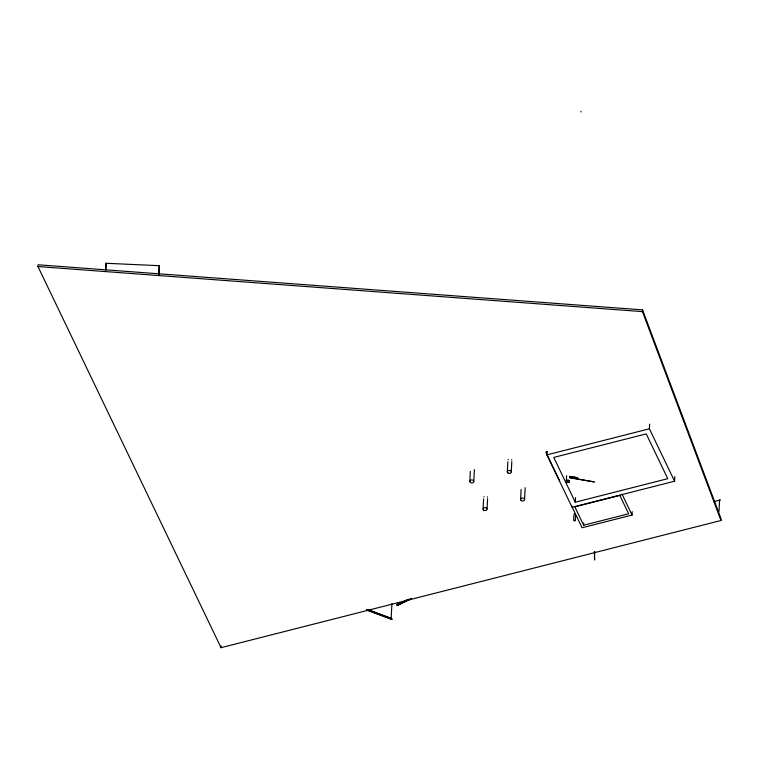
<?xml version="1.0" encoding="UTF-8"?>
<svg xmlns="http://www.w3.org/2000/svg" width="759" height="759" viewBox="0 0 759 759"><rect width="100%" height="100%" fill="white"/><g stroke="black" fill="none" stroke-linecap="round" stroke-linejoin="round"><path stroke-width="1.14" d="M569.639 476.519L577.751 477.762L569.715 476.367L569.677 477.297M105.767 270.109L106.042 263.278L159.257 265.678L158.887 274.796M37.95 266.542L38.035 264.787L642.55 309.871L721.05 518.748L720.965 520.494L221.03 647.683L37.95 266.542L642.456 311.626L720.965 520.494M105.691 270.176L106.042 263.278M158.792 274.881L159.257 265.678M221.03 647.683L221.125 645.937M391.141 618.822L391.91 603.576M366.407 609.98L391.17 619.211L391.511 618.414L368.912 609.989M391.17 619.211L391.511 618.414M411.539 598.699L397.631 605.331L397.194 604.819L406.833 599.971M397.631 605.331L397.204 604.553M469.821 481.519L470.333 471.292M473.796 481.339L474.375 469.973A2.002 1.509 2.9 0 0 474.261 469.584M483.094 509.147L483.606 498.919M487.069 508.966L487.591 498.739M507.316 471.975L507.828 461.747M511.291 471.794L511.813 461.567M520.589 499.612L521.101 489.384M524.564 499.431L525.143 488.065A2.002 1.509 2.9 0 0 525.029 487.676M674.817 476.548L674.58 481.206L572.096 507.287L546.926 454.878L547.097 451.377M580.967 111.971L580.996 111.317M566.328 481.443L566.622 475.713M575.379 514.621C576.432 524.478 571.992 521.803 574.383 513.492M575.275 502.202L553.757 457.421L646.241 433.892L667.759 478.673L575.275 502.202L575.512 497.534M583.652 525.219L574.829 506.851L619.818 495.409L628.642 513.777L583.652 525.219L583.766 522.989M595.037 551.831C594.316 552.732 594.43 562.305 594.639 559.781L594.401 551.66M571.574 505.921L582.068 527.761L632.057 515.048L632.228 511.699M642.456 311.626L642.55 309.871M674.58 481.206L649.41 428.807L649.647 424.139M719.02 511.414L719.57 500.02L720.338 499.982L713.887 501.623M574.022 520.57L575.085 520.522M397.697 602.561L397.545 604.895L408.162 599.743M397.194 604.819L408.959 599.212M397.64 605.065L411.549 598.434M547.078 451.804L545.825 452.117L559.563 480.703M546.926 454.878L649.41 428.807M593.614 481.813L569.525 477.639L594.866 482.06M367.821 609.847L391.502 618.67M366.417 609.724L391.179 618.946M622.067 494.242L632.057 515.048M508.065 459.85A2.002 1.509 2.9 0 1 508.35 459.518M511.509 459.688A2.002 1.509 2.9 0 1 511.756 460.039M483.844 497.022A2.002 1.509 2.9 0 1 484.128 496.69M487.287 496.86A2.002 1.509 2.9 0 1 487.534 497.221M397.384 604.79C397.412 606.308 396.245 604.857 397.45 604.847M391.302 619.012L392.09 619.135L391.302 619.012M508.018 473.018A2.002 1.509 2.9 0 0 511.272 472.193A2.002 1.509 2.9 0 0 508.615 470.457A2.002 1.509 2.9 0 0 508.018 473.018M470.523 482.553A2.002 1.509 2.9 0 0 473.777 481.728A2.002 1.509 2.9 0 0 471.121 480.001A2.002 1.509 2.9 0 0 470.523 482.553M521.291 500.646A2.002 1.509 2.9 0 0 524.545 499.82A2.002 1.509 2.9 0 0 521.888 498.094A2.002 1.509 2.9 0 0 521.291 500.646M483.796 510.19A2.002 1.509 2.9 0 0 487.05 509.365A2.002 1.509 2.9 0 0 484.394 507.629A2.002 1.509 2.9 0 0 483.796 510.19M566.897 482.278A1.594 1.205 2.9 0 0 569.497 481.614A1.594 1.205 2.9 0 0 567.371 480.229A1.594 1.205 2.9 0 0 566.897 482.278M567.039 482.155A1.385 1.044 2.9 0 0 569.278 481.576A1.385 1.044 2.9 0 0 567.447 480.381A1.385 1.044 2.9 0 0 567.039 482.155"/></g></svg>
